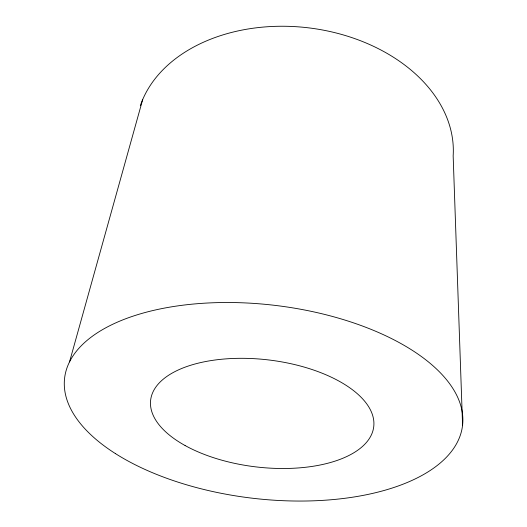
<?xml version="1.0" encoding="UTF-8"?>
<svg xmlns="http://www.w3.org/2000/svg" width="527" height="527" viewBox="0 0 527 527"><rect width="100%" height="100%" fill="white"/><g stroke="black" fill="none" stroke-linecap="round" stroke-linejoin="round"><path stroke-width="0.79" d="M69.531 361.891L142.685 99.563M462.574 425.217L453.161 155.847A159.246 114.464 6.8 0 0 316.984 29.031A159.246 114.464 6.8 0 0 140.327 105.716M185.076 445.526A112.33 53.846 6.8 0 0 370.758 436.125A112.33 53.846 6.8 0 0 230.74 358.577A112.33 53.846 6.8 0 0 185.076 445.526M115.4 453.576A200.372 97.08 6.8 0 0 453.082 449.228A200.372 97.08 6.8 0 0 222.249 302.538A200.372 97.08 6.8 0 0 115.4 453.576"/></g></svg>
